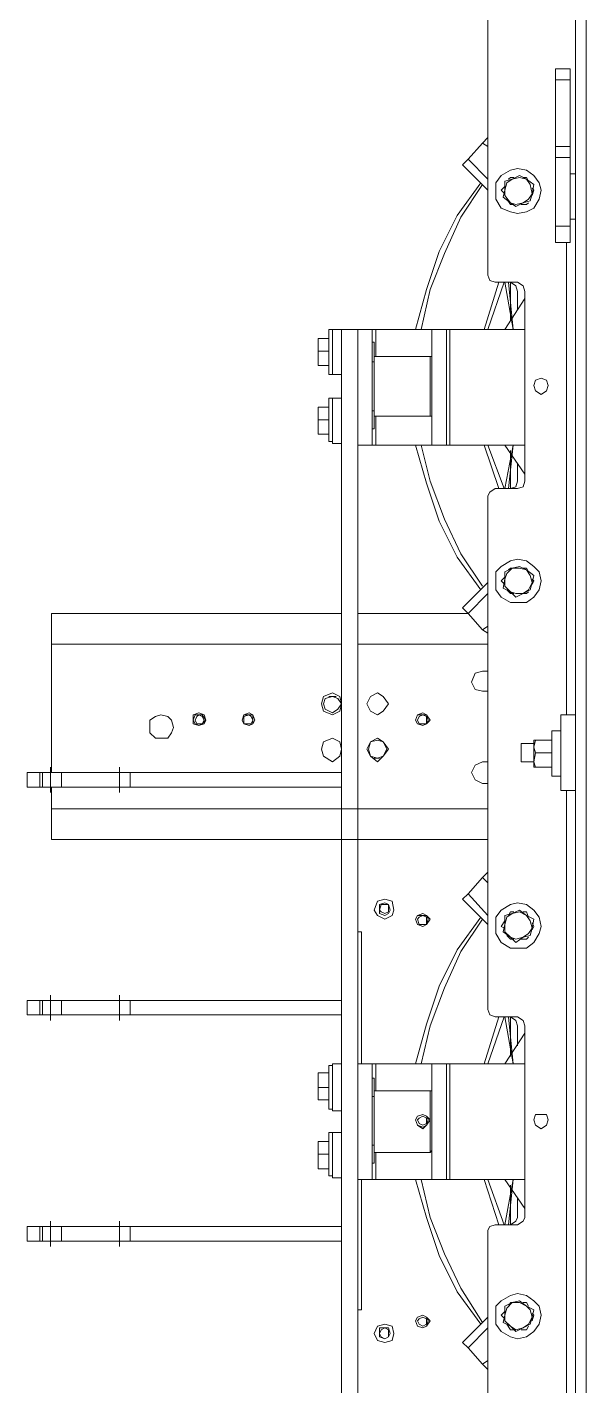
# Model space of a CAD drawing. Header units: millimetres. Extents: x 1341 to 37388, y -13954 to 1849.
# Drawn here: x 10294 to 10622, y -12901 to -12099 of the extents above; entities that cross this region are included whole.
import ezdxf

# ---------------------------------------------------------------- set-up
doc = ezdxf.new("R2010")
doc.units = ezdxf.units.MM
doc.layers.add('P', color=250, linetype='Continuous', lineweight=9)

# ---------------------------------------------------------------- blocks, each defined once
blk = doc.blocks.new('TRANFORMADOR_IP00_TRAEL_VISTA_SUP')
at = {"layer": 'P', "color": 3, "linetype": 'Continuous', "lineweight": 5}
for p, q in [((110.58, 164.61), (110.58, -224.47)), ((160.19, 114.37), (156.98, 117.58)), ((168.74, 104.75), (156.98, 93)), ((130.89, 86.58), (131.96, 90.86)), ((131.96, 90.86), (136.23, 93)), ((136.23, 93), (140.51, 95.13)), ((140.51, 95.13), (143.72, 91.93)), ((429.45, 41.69), (243.57, 41.69)), ((368.52, 41.69), (368.52, 33.14)), ((368.52, 41.69), (368.52, 33.14)), ((374.93, 44.89), (374.93, 29.93)), ((374.93, 44.89), (374.93, 29.93)), ((409.14, 41.69), (409.14, 33.14)), ((409.14, 41.69), (409.14, 33.14)), ((415.55, 44.89), (415.55, 29.93)), ((415.55, 44.89), (415.55, 29.93)), ((420.28, 41.69), (420.28, 33.14)), ((420.28, 41.69), (420.28, 33.14)), ((421.96, 41.69), (421.96, 33.14)), ((421.96, 41.69), (421.96, 33.14)), ((429.45, 33.14), (429.45, 41.69)), ((243.57, 33.14), (429.45, 33.14)), ((135.16, -85.51), (135.16, 27.79)), ((139.44, 16.03), (139.44, 27.79)), ((142.02, 5.34), (146.92, 32.07)), ((142.02, 5.34), (144.78, 32.07)), ((143.72, 32.07), (143.72, 8.55)), ((156.98, 5.34), (147.36, 32.07)), ((159.12, 5.34), (150.57, 32.07)), ((135.16, 22.45), (146.92, 5.34)), ((135.16, 5.34), (179.43, 5.34)), ((190.12, 5.34), (223.26, 5.34)), ((223.26, 5.34), (225.39, 5.34)), ((223.26, 5.34), (223.26, -10.69)), ((243.57, 4.28), (248.91, 4.28)), ((248.91, 3.21), (251.05, 3.21)), ((251.05, 3.21), (251.05, -22.45)), ((224.33, -14.96), (224.33, -4.28)), ((224.33, -4.28), (225.39, -4.28)), ((224.33, -5.34), (224.33, -4.28)), ((224.33, -13.9), (224.33, -5.34)), ((191.19, -10.69), (191.19, -47.03)), ((224.33, -43.83), (224.33, -13.9)), ((224.33, -14.96), (224.33, -13.9)), ((225.39, -14.96), (224.33, -14.96)), ((248.91, -22.45), (243.57, -22.45)), ((251.05, -22.45), (248.91, -22.45)), ((243.57, -35.27), (248.91, -35.27)), ((248.91, -35.27), (248.91, -63.07)), ((248.91, -36.34), (251.05, -36.34)), ((251.05, -36.34), (251.05, -62)), ((224.33, -47.03), (191.19, -47.03)), ((223.26, -47.03), (223.26, -63.07)), ((224.33, -54.51), (224.33, -43.83)), ((224.33, -43.83), (225.39, -43.83)), ((224.33, -44.89), (224.33, -43.83)), ((224.33, -53.45), (224.33, -44.89)), ((224.33, -54.51), (224.33, -53.45)), ((225.39, -54.51), (224.33, -54.51)), ((257.46, -53.45), (257.46, -49.17)), ((146.92, -63.07), (135.16, -81.24)), ((181.57, -63.07), (135.16, -63.07)), ((144.78, -90.86), (142.02, -63.07)), ((146.92, -90.86), (142.02, -63.07)), ((147.36, -90.86), (156.98, -63.07)), ((150.57, -90.86), (159.12, -63.07)), ((225.39, -63.07), (190.12, -63.07)), ((248.91, -63.07), (243.57, -63.07)), ((251.05, -62), (248.91, -62)), ((143.72, -67.34), (143.72, -90.86)), ((139.44, -85.51), (139.44, -73.75)), ((429.45, -91.93), (243.57, -91.93)), ((368.52, -91.93), (368.52, -100.48)), ((368.52, -91.93), (368.52, -100.48)), ((374.93, -88.72), (374.93, -103.68)), ((374.93, -88.72), (374.93, -103.68)), ((409.14, -91.93), (409.14, -100.48)), ((409.14, -91.93), (409.14, -100.48)), ((415.55, -88.72), (415.55, -103.68)), ((415.55, -88.72), (415.55, -103.68)), ((420.28, -91.93), (420.28, -100.48)), ((420.28, -91.93), (420.28, -100.48)), ((421.96, -91.93), (421.96, -100.48)), ((421.96, -91.93), (421.96, -100.48)), ((429.45, -100.48), (429.45, -91.93)), ((243.57, -100.48), (429.45, -100.48)), ((136.23, -137.89), (140.51, -134.68)), ((140.51, -134.68), (143.72, -137.89)), ((130.89, -143.23), (131.96, -138.96)), ((131.96, -138.96), (136.23, -137.89)), ((160.19, -173.16), (156.98, -169.96)), ((156.98, -176.37), (160.19, -173.16)), ((156.98, -195.61), (233.95, -195.61)), ((233.95, -195.61), (415.04, -195.61)), ((415.04, -213.78), (415.04, -195.61)), ((156.98, -213.78), (233.95, -213.78)), ((233.95, -213.78), (415.04, -213.78)), ((415.04, -226.61), (415.04, -213.78)), ((105.23, -224.47), (113.79, -224.47)), ((113.79, -224.47), (113.79, -269.37)), ((374.93, -223.4), (374.93, -238.37)), ((374.93, -223.4), (374.93, -238.37)), ((415.55, -223.4), (415.55, -238.37)), ((415.55, -223.4), (415.55, -238.37)), ((156.98, -228.75), (160.19, -228.75)), ((429.45, -226.61), (243.57, -226.61)), ((368.52, -226.61), (368.52, -235.16)), ((368.52, -226.61), (368.52, -235.16)), ((409.14, -226.61), (409.14, -235.16)), ((409.14, -226.61), (409.14, -235.16)), ((420.28, -226.61), (420.28, -235.16)), ((420.28, -226.61), (420.28, -235.16)), ((421.96, -226.61), (421.96, -235.16)), ((421.96, -226.61), (421.96, -235.16)), ((429.45, -235.16), (429.45, -226.61)), ((113.79, -233.02), (119.13, -233.02)), ((119.13, -259.75), (119.13, -233.02)), ((243.57, -235.16), (429.45, -235.16)), ((415.04, -311.05), (415.04, -235.16)), ((119.13, -246.92), (128.75, -246.92)), ((129.82, -241.57), (137.3, -241.57)), ((137.3, -241.57), (137.3, -252.26)), ((160.19, -241.57), (156.98, -241.57)), ((224.33, -243.71), (221.12, -243.71)), ((137.3, -252.26), (129.82, -252.26)), ((119.13, -259.75), (113.79, -259.75)), ((113.79, -269.37), (105.23, -269.37)), ((110.58, -269.37), (110.58, -548.35)), ((251.05, -280.05), (246.77, -280.05)), ((156.98, -283.26), (160.19, -283.26)), ((160.19, -295.02), (156.98, -295.02)), ((156.98, -311.05), (233.95, -311.05)), ((243.57, -311.05), (415.04, -311.05)), ((160.19, -319.6), (156.98, -317.47)), ((168.74, -329.22), (156.98, -340.98)), ((168.74, -329.22), (233.95, -329.22)), ((130.89, -347.4), (131.96, -343.12)), ((131.96, -343.12), (136.23, -340.98)), ((136.23, -340.98), (140.51, -338.84)), ((140.51, -338.84), (143.72, -342.05)), ((135.16, -519.49), (135.16, -407.26)), ((139.44, -417.94), (139.44, -407.26)), ((142.02, -428.63), (144.78, -402.98)), ((142.02, -428.63), (146.92, -402.98)), ((143.72, -402.98), (143.72, -425.43)), ((156.98, -428.63), (147.36, -402.98)), ((159.12, -428.63), (150.57, -402.98)), ((135.16, -411.53), (146.92, -428.63)), ((135.16, -428.63), (179.43, -428.63)), ((179.43, -428.63), (181.57, -428.63)), ((225.39, -428.63), (190.12, -428.63)), ((223.26, -428.63), (223.26, -445.74)), ((243.57, -429.7), (248.91, -429.7)), ((248.91, -429.7), (248.91, -456.42)), ((248.91, -430.77), (251.05, -430.77)), ((251.05, -430.77), (251.05, -456.42)), ((224.33, -448.94), (224.33, -438.25)), ((224.33, -438.25), (225.39, -438.25)), ((224.33, -439.32), (224.33, -438.25)), ((224.33, -447.87), (224.33, -439.32)), ((191.19, -445.74), (191.19, -481.01)), ((224.33, -448.94), (224.33, -447.87)), ((224.33, -477.8), (224.33, -447.87)), ((225.39, -448.94), (224.33, -448.94)), ((257.46, -447.87), (257.46, -443.6)), ((248.91, -456.42), (243.57, -456.42)), ((251.05, -456.42), (248.91, -456.42)), ((243.57, -470.32), (248.91, -470.32)), ((248.91, -470.32), (251.05, -470.32)), ((248.91, -470.32), (248.91, -497.04)), ((251.05, -470.32), (251.05, -497.04)), ((224.33, -481.01), (191.19, -481.01)), ((223.26, -481.01), (223.26, -497.04)), ((224.33, -489.56), (224.33, -477.8)), ((224.33, -477.8), (225.39, -477.8)), ((224.33, -478.87), (224.33, -477.8)), ((224.33, -488.49), (224.33, -478.87)), ((224.33, -489.56), (224.33, -488.49)), ((225.39, -489.56), (224.33, -489.56)), ((135.16, -497.04), (179.43, -497.04)), ((146.92, -497.04), (135.16, -515.22)), ((146.92, -524.84), (142.02, -497.04)), ((144.78, -524.84), (142.02, -497.04)), ((147.36, -524.84), (156.98, -497.04)), ((150.57, -524.84), (159.12, -497.04)), ((190.12, -497.04), (223.26, -497.04)), ((248.91, -497.04), (243.57, -497.04)), ((251.05, -497.04), (248.91, -497.04)), ((143.72, -502.39), (143.72, -524.84)), ((139.44, -519.49), (139.44, -508.8)), ((108.44, -557.97), (108.44, -598.59)), ((116.99, -557.97), (116.99, -598.59)), ((105.23, -562.25), (108.44, -562.25)), ((116.99, -566.52), (116.99, -567.59)), ((116.99, -567.59), (116.99, -566.52)), ((136.23, -571.87), (140.51, -569.73)), ((140.51, -569.73), (143.72, -571.87)), ((130.89, -577.21), (131.96, -572.94)), ((131.96, -572.94), (136.23, -571.87)), ((116.99, -582.56), (116.99, -581.49)), ((171.95, -594.31), (156.98, -579.35)), ((168.74, -597.52), (156.98, -585.76)), ((108.44, -588.97), (105.23, -588.97)), ((116.99, -598.59), (108.44, -598.59)), ((116.99, -605), (116.99, -598.59)), ((160.19, -607.14), (168.74, -597.52)), ((168.74, -597.52), (171.95, -594.31)), ((116.99, -605), (116.99, -644.55)), ((160.19, -607.14), (156.98, -605)), ((156.98, -610.35), (160.19, -607.14)), ((116.99, -650.97), (116.99, -644.55))]:
    blk.add_line(p, q, dxfattribs=at)
for points in [[(105.23, 633.66), (98.82, 633.66), (98.82, -807.79), (105.23, -807.79), (105.23, 633.66)], [(243.57, 439.32), (233.95, 439.32), (233.95, -497.04), (243.57, -497.04), (243.57, 439.32)], [(139.44, 32.07), (152.71, 32.07), (155.92, 33.14), (156.98, 35.27), (156.98, 338.84), (155.92, 343.12), (152.71, 343.12), (139.44, 343.12)], [(156.98, 112.24), (160.19, 114.37), (168.74, 104.75)], [(156.98, 86.58), (171.95, 101.55), (168.74, 104.75)], [(139.44, 99.41), (134.1, 98.34), (129.82, 95.13), (126.61, 90.86), (125.54, 85.51), (126.61, 80.17), (129.82, 76.96), (134.1, 73.75), (139.44, 72.69), (143.72, 73.75), (149.06, 76.96), (152.27, 80.17), (152.27, 85.51), (152.27, 90.86), (149.06, 95.13), (143.72, 98.34), (139.44, 99.41)], [(217.91, 101.55), (213.64, 100.48), (212.57, 96.2), (213.64, 91.93), (217.91, 90.86), (222.19, 91.93), (224.33, 96.2), (222.19, 100.48), (217.91, 101.55)], [(217.91, 99.41), (215.77, 98.34), (214.71, 96.2), (215.77, 93), (217.91, 93), (221.12, 93), (221.12, 96.2), (221.12, 98.34), (217.91, 99.41)], [(217.91, 99.41), (215.77, 98.34), (215.77, 96.2), (215.77, 94.06), (217.91, 93), (220.05, 94.06), (221.12, 96.2), (220.05, 98.34), (217.91, 99.41)], [(143.72, 91.93), (147.99, 89.79), (146.92, 85.51), (146.92, 80.17), (142.65, 78.03), (138.37, 76.96), (134.1, 80.17), (129.82, 82.31), (130.89, 86.58)], [(130.89, 88.72), (129.82, 85.51), (130.89, 84.44)], [(136.23, 93), (133.03, 90.86), (130.89, 86.58)], [(133.03, 91.93), (134.1, 94.06), (137.3, 94.06)], [(143.72, 91.93), (140.51, 94.06), (136.23, 93)], [(145.85, 90.86), (143.72, 94.06), (141.58, 94.06)], [(146.92, 85.51), (146.92, 88.72), (143.72, 91.93)], [(196.53, 5.34), (191.19, 27.79), (182.64, 49.17), (173.02, 69.48), (160.19, 89.79)], [(199.74, 5.34), (193.33, 27.79), (185.84, 50.24), (175.16, 71.62), (161.26, 90.86)], [(195.47, 93), (193.33, 91.93), (191.19, 88.72), (193.33, 86.58), (195.47, 85.51), (198.67, 86.58), (199.74, 88.72), (198.67, 91.93), (195.47, 93)], [(195.47, 93), (193.33, 91.93), (191.19, 88.72), (193.33, 86.58), (195.47, 85.51), (198.67, 86.58), (199.74, 88.72), (198.67, 91.93), (195.47, 93)], [(195.47, 93), (193.33, 91.93), (192.26, 88.72), (193.33, 86.58), (195.47, 85.51), (198.67, 86.58), (199.74, 88.72), (198.67, 91.93), (195.47, 93)], [(195.47, 91.93), (193.33, 90.86), (193.33, 88.72), (193.33, 87.65), (195.47, 86.58), (197.6, 87.65), (198.67, 88.72), (197.6, 90.86), (195.47, 91.93)], [(130.89, 86.58), (131.96, 82.31), (134.1, 80.17), (138.37, 78.03), (142.65, 78.03), (145.85, 81.24), (146.92, 85.51)], [(146.92, 83.38), (149.06, 85.51), (146.92, 87.65)], [(233.95, 82.31), (231.81, 82.31), (231.81, 5.34)], [(133.03, 80.17), (134.1, 78.03), (136.23, 78.03)], [(144.78, 80.17), (143.72, 78.03), (141.58, 78.03)], [(139.44, 32.07), (136.23, 29.93), (135.16, 27.79)], [(143.72, 32.07), (140.51, 29.93), (139.44, 27.79)], [(179.43, -63.07), (179.43, 5.34), (181.57, 5.34)], [(190.12, 5.34), (181.57, 5.34), (181.57, -63.07), (190.12, -63.07), (190.12, 5.34)], [(233.95, 5.34), (225.39, 5.34), (225.39, -63.07), (233.95, -63.07), (233.95, 5.34)], [(248.91, 3.21), (248.91, 4.28), (248.91, -22.45)], [(257.46, -5.34), (257.46, -1.07), (251.05, -1.07)], [(257.46, -1.07), (257.46, -1.07), (257.46, -5.34)], [(257.46, -9.62), (257.46, -5.34), (257.46, -13.9)], [(224.33, -10.69), (191.19, -10.69), (190.12, -11.76), (190.12, -12.83)], [(257.46, -13.9), (257.46, -9.62), (251.05, -9.62)], [(251.05, -17.1), (257.46, -17.1), (257.46, -13.9)], [(257.46, -17.1), (257.46, -17.1), (257.46, -13.9)], [(125.54, -24.58), (122.34, -26.72), (121.27, -29.93), (122.34, -33.14), (125.54, -33.14), (128.75, -33.14), (129.82, -29.93), (128.75, -26.72), (125.54, -24.58)], [(195.47, -24.58), (193.33, -26.72), (191.19, -29.93), (193.33, -32.07), (195.47, -33.14), (198.67, -32.07), (199.74, -29.93), (198.67, -26.72), (195.47, -24.58)], [(195.47, -24.58), (193.33, -26.72), (191.19, -29.93), (193.33, -32.07), (195.47, -33.14), (198.67, -32.07), (199.74, -29.93), (198.67, -26.72), (195.47, -24.58)], [(195.47, -25.65), (193.33, -26.72), (192.26, -29.93), (193.33, -32.07), (195.47, -33.14), (198.67, -32.07), (199.74, -29.93), (198.67, -26.72), (195.47, -25.65)], [(195.47, -26.72), (193.33, -27.79), (193.33, -29.93), (193.33, -31), (195.47, -32.07), (197.6, -31), (198.67, -29.93), (197.6, -27.79), (195.47, -26.72)], [(190.12, -45.96), (190.12, -47.03), (191.19, -47.03)], [(257.46, -44.89), (257.46, -41.69), (251.05, -41.69)], [(251.05, -57.72), (257.46, -57.72), (257.46, -53.45), (257.46, -44.89)], [(251.05, -49.17), (257.46, -49.17), (257.46, -44.89)], [(257.46, -41.69), (257.46, -41.69), (257.46, -44.89)], [(257.46, -57.72), (257.46, -57.72), (257.46, -53.45)], [(160.19, -148.58), (173.02, -129.34), (182.64, -107.96), (191.19, -85.51), (196.53, -63.07)], [(161.26, -149.65), (175.16, -130.41), (185.84, -109.03), (193.33, -86.58), (199.74, -63.07)], [(231.81, -63.07), (231.81, -141.1), (233.95, -141.1)], [(135.16, -85.51), (136.23, -88.72), (139.44, -90.86)], [(139.44, -85.51), (140.51, -88.72), (143.72, -90.86)], [(139.44, -402.98), (152.71, -402.98), (155.92, -400.84), (156.98, -398.7), (156.98, -95.13), (155.92, -91.93), (152.71, -90.86), (139.44, -90.86)], [(139.44, -131.48), (134.1, -131.48), (129.82, -134.68), (126.61, -140.03), (125.54, -144.3), (126.61, -149.65), (129.82, -153.92), (134.1, -157.13), (139.44, -158.2), (143.72, -157.13), (149.06, -153.92), (152.27, -149.65), (152.27, -144.3), (152.27, -140.03), (149.06, -134.68), (143.72, -131.48), (139.44, -131.48)], [(143.72, -137.89), (147.99, -141.1), (146.92, -145.37), (146.92, -150.72), (142.65, -151.79), (138.37, -153.92), (134.1, -150.72), (129.82, -148.58), (130.89, -143.23)], [(130.89, -142.17), (129.82, -144.3), (130.89, -146.44)], [(136.23, -137.89), (133.03, -140.03), (130.89, -143.23)], [(130.89, -143.23), (131.96, -147.51), (134.1, -150.72), (138.37, -152.85), (142.65, -151.79), (145.85, -149.65), (146.92, -145.37)], [(133.03, -137.89), (134.1, -136.82), (137.3, -136.82)], [(143.72, -137.89), (140.51, -136.82), (136.23, -137.89)], [(145.85, -138.96), (143.72, -136.82), (141.58, -136.82)], [(146.92, -145.37), (146.92, -141.1), (143.72, -137.89)], [(146.92, -147.51), (149.06, -144.3), (146.92, -143.23)], [(195.47, -144.3), (193.33, -145.37), (191.19, -148.58), (193.33, -150.72), (195.47, -151.79), (198.67, -150.72), (199.74, -148.58), (198.67, -145.37), (195.47, -144.3), (193.33, -145.37), (192.26, -148.58), (193.33, -150.72), (195.47, -150.72), (198.67, -150.72), (199.74, -148.58), (198.67, -145.37), (195.47, -144.3)], [(195.47, -144.3), (193.33, -145.37), (191.19, -148.58), (193.33, -150.72), (195.47, -151.79), (198.67, -150.72), (199.74, -148.58), (198.67, -145.37), (195.47, -144.3)], [(133.03, -149.65), (134.1, -152.85), (136.23, -152.85)], [(144.78, -150.72), (143.72, -152.85), (141.58, -152.85)], [(156.98, -145.37), (171.95, -160.34), (168.74, -163.54)], [(156.98, -150.72), (168.74, -163.54), (160.19, -173.16)], [(195.47, -145.37), (193.33, -145.37), (193.33, -148.58), (193.33, -149.65), (195.47, -150.72), (197.6, -149.65), (198.67, -148.58), (197.6, -145.37), (195.47, -145.37)], [(217.91, -148.58), (213.64, -150.72), (212.57, -153.92), (213.64, -159.27), (217.91, -160.34), (222.19, -159.27), (224.33, -153.92), (222.19, -150.72), (217.91, -148.58)], [(217.91, -150.72), (215.77, -151.79), (214.71, -153.92), (215.77, -157.13), (217.91, -158.2), (221.12, -157.13), (221.12, -153.92), (221.12, -151.79), (217.91, -150.72)], [(217.91, -151.79), (215.77, -152.85), (215.77, -153.92), (215.77, -157.13), (217.91, -157.13), (220.05, -157.13), (221.12, -153.92), (220.05, -152.85), (217.91, -151.79)], [(160.19, -241.57), (164.47, -239.44), (166.6, -235.16), (164.47, -230.88), (160.19, -228.75)], [(129.82, -241.57), (128.75, -238.37), (119.13, -238.37)], [(119.13, -238.37), (119.13, -241.57), (119.13, -246.92)], [(128.75, -238.37), (129.82, -238.37), (129.82, -241.57)], [(119.13, -246.92), (119.13, -250.13), (119.13, -254.4), (128.75, -254.4), (129.82, -250.13)], [(129.82, -241.57), (128.75, -246.92), (129.82, -250.13), (129.82, -241.57)], [(222.19, -241.57), (218.98, -244.78), (215.77, -249.06), (218.98, -253.33), (222.19, -255.47), (226.46, -253.33), (228.6, -249.06), (226.46, -244.78), (222.19, -241.57)], [(222.19, -243.71), (218.98, -244.78), (216.84, -249.06), (218.98, -253.33), (222.19, -254.4), (226.46, -253.33), (227.53, -249.06), (226.46, -244.78), (222.19, -243.71)], [(248.91, -241.57), (244.64, -244.78), (243.57, -249.06), (244.64, -253.33), (248.91, -255.47), (254.26, -253.33), (255.32, -249.06), (254.26, -244.78), (248.91, -241.57)], [(128.75, -254.4), (129.82, -254.4), (129.82, -250.13)], [(350.44, -255.47), (346.17, -255.47), (344.03, -258.68), (342.96, -261.88), (344.03, -266.16), (346.17, -268.3), (350.44, -269.37), (353.65, -268.3), (356.86, -266.16), (356.86, -261.88), (356.86, -258.68), (353.65, -255.47), (350.44, -255.47)], [(195.47, -262.95), (193.33, -264.02), (191.19, -266.16), (193.33, -269.37), (195.47, -270.43), (198.67, -269.37), (199.74, -266.16), (198.67, -264.02), (195.47, -262.95), (193.33, -264.02), (192.26, -266.16), (193.33, -269.37), (195.47, -269.37), (198.67, -269.37), (199.74, -266.16), (198.67, -264.02), (195.47, -262.95)], [(195.47, -262.95), (193.33, -264.02), (191.19, -266.16), (193.33, -269.37), (195.47, -270.43), (198.67, -269.37), (199.74, -266.16), (198.67, -264.02), (195.47, -262.95)], [(195.47, -264.02), (193.33, -264.02), (193.33, -266.16), (193.33, -268.3), (195.47, -269.37), (197.6, -268.3), (198.67, -266.16), (197.6, -264.02), (195.47, -264.02)], [(298.08, -262.95), (295.94, -264.02), (294.87, -266.16), (295.94, -269.37), (298.08, -270.43), (301.29, -269.37), (302.36, -266.16), (301.29, -264.02), (298.08, -262.95)], [(298.08, -262.95), (295.94, -264.02), (295.94, -266.16), (295.94, -269.37), (298.08, -269.37), (301.29, -269.37), (302.36, -266.16), (301.29, -264.02), (298.08, -262.95), (295.94, -264.02), (294.87, -266.16), (295.94, -269.37), (298.08, -270.43), (301.29, -269.37), (302.36, -266.16), (301.29, -264.02), (298.08, -262.95)], [(298.08, -264.02), (297.01, -264.02), (295.94, -266.16), (297.01, -268.3), (298.08, -269.37), (301.29, -268.3), (301.29, -266.16), (301.29, -264.02), (298.08, -264.02)], [(328, -262.95), (324.79, -264.02), (323.72, -266.16), (324.79, -269.37), (328, -270.43), (331.2, -269.37), (331.2, -266.16), (331.2, -264.02), (328, -262.95)], [(328, -262.95), (325.86, -264.02), (323.72, -266.16), (325.86, -269.37), (328, -269.37), (330.13, -269.37), (331.2, -266.16), (330.13, -264.02), (328, -262.95), (324.79, -264.02), (323.72, -266.16), (324.79, -269.37), (328, -270.43), (331.2, -269.37), (331.2, -266.16), (331.2, -264.02), (328, -262.95)], [(328, -264.02), (325.86, -264.02), (324.79, -266.16), (325.86, -268.3), (328, -269.37), (329.07, -268.3), (330.13, -266.16), (329.07, -264.02), (328, -264.02)], [(222.19, -269.37), (218.98, -271.5), (215.77, -275.78), (218.98, -280.05), (222.19, -282.19), (226.46, -280.05), (228.6, -275.78), (226.46, -271.5), (222.19, -269.37)], [(248.91, -269.37), (244.64, -271.5), (243.57, -275.78), (244.64, -280.05), (248.91, -282.19), (254.26, -280.05), (255.32, -275.78), (254.26, -271.5), (248.91, -269.37)], [(248.91, -270.43), (245.7, -272.57), (243.57, -275.78), (245.7, -278.99), (248.91, -280.05), (253.19, -278.99), (254.26, -275.78), (253.19, -272.57), (248.91, -270.43)], [(160.19, -295.02), (164.47, -293.95), (166.6, -288.61), (164.47, -284.33), (160.19, -283.26)], [(243.57, -329.22), (415.04, -329.22), (415.04, -311.05)], [(156.98, -321.74), (160.19, -319.6), (168.74, -329.22)], [(139.44, -335.64), (134.1, -335.64), (129.82, -338.84), (126.61, -343.12), (125.54, -348.46), (126.61, -353.81), (129.82, -357.02), (134.1, -360.22), (139.44, -361.29), (143.72, -360.22), (149.06, -357.02), (152.27, -353.81), (152.27, -348.46), (152.27, -343.12), (149.06, -338.84), (143.72, -335.64), (139.44, -335.64)], [(156.98, -347.4), (171.95, -332.43), (168.74, -329.22)], [(143.72, -342.05), (147.99, -344.19), (146.92, -349.53), (146.92, -353.81), (142.65, -355.95), (138.37, -357.02), (134.1, -354.88), (129.82, -351.67), (130.89, -347.4)], [(136.23, -340.98), (133.03, -343.12), (130.89, -347.4)], [(133.03, -342.05), (134.1, -340.98), (137.3, -340.98)], [(143.72, -342.05), (140.51, -340.98), (136.23, -340.98)], [(145.85, -343.12), (143.72, -340.98), (141.58, -340.98)], [(146.92, -349.53), (146.92, -345.26), (143.72, -342.05)], [(199.74, -428.63), (193.33, -406.19), (185.84, -383.74), (175.16, -362.36), (161.26, -343.12)], [(130.89, -346.33), (129.82, -348.46), (130.89, -349.53)], [(130.89, -347.4), (131.96, -351.67), (134.1, -354.88), (138.37, -355.95), (142.65, -355.95), (145.85, -352.74), (146.92, -349.53)], [(146.92, -350.6), (149.06, -348.46), (146.92, -346.33)], [(196.53, -428.63), (191.19, -407.26), (182.64, -384.81), (173.02, -364.5), (160.19, -345.26)], [(133.03, -353.81), (134.1, -355.95), (136.23, -355.95)], [(144.78, -354.88), (143.72, -355.95), (141.58, -355.95)], [(139.44, -402.98), (136.23, -404.05), (135.16, -407.26)], [(143.72, -402.98), (140.51, -404.05), (139.44, -407.26)], [(179.43, -428.63), (179.43, -497.04), (181.57, -497.04)], [(190.12, -428.63), (181.57, -428.63), (181.57, -497.04), (190.12, -497.04), (190.12, -428.63)], [(233.95, -428.63), (233.95, -497.04), (223.26, -497.04)], [(233.95, -428.63), (225.39, -428.63), (225.39, -497.04)], [(257.46, -439.32), (257.46, -435.05), (251.05, -435.05)], [(251.05, -451.08), (257.46, -451.08), (257.46, -447.87), (257.46, -439.32)], [(251.05, -443.6), (257.46, -443.6), (257.46, -439.32)], [(257.46, -435.05), (257.46, -435.05), (257.46, -439.32)], [(224.33, -445.74), (190.12, -445.74), (190.12, -446.8)], [(257.46, -451.08), (257.46, -451.08), (257.46, -447.87)], [(125.54, -458.56), (122.34, -460.7), (121.27, -463.91), (122.34, -467.11), (125.54, -468.18), (128.75, -467.11), (129.82, -463.91), (128.75, -460.7), (125.54, -458.56)], [(190.12, -479.94), (190.12, -481.01), (191.19, -481.01)], [(257.46, -478.87), (257.46, -475.67), (251.05, -475.67)], [(257.46, -475.67), (257.46, -475.67), (257.46, -478.87)], [(257.46, -484.22), (257.46, -478.87), (257.46, -487.42)], [(257.46, -487.42), (257.46, -484.22), (251.05, -484.22)], [(251.05, -491.7), (257.46, -491.7), (257.46, -487.42)], [(257.46, -491.7), (257.46, -491.7), (257.46, -487.42)], [(160.19, -582.56), (173.02, -563.32), (182.64, -541.94), (191.19, -520.56), (196.53, -497.04)], [(161.26, -583.63), (175.16, -564.38), (185.84, -543.01), (193.33, -520.56), (199.74, -497.04)], [(135.16, -519.49), (136.23, -522.7), (139.44, -524.84)], [(139.44, -519.49), (140.51, -522.7), (143.72, -524.84)], [(156.98, -529.11), (155.92, -525.9), (152.71, -524.84), (139.44, -524.84)], [(152.71, -812.06), (155.92, -809.93), (156.98, -806.72), (156.98, -529.11)], [(116.99, -548.35), (108.44, -548.35), (108.44, -557.97), (116.99, -557.97), (116.99, -548.35)], [(116.99, -568.66), (116.99, -567.59), (116.99, -572.94)], [(116.99, -569.73), (116.99, -572.94), (116.99, -576.14)], [(139.44, -565.45), (134.1, -566.52), (129.82, -568.66), (126.61, -574.01), (125.54, -579.35), (126.61, -583.63), (129.82, -587.9), (134.1, -591.11), (139.44, -592.18), (143.72, -591.11), (149.06, -587.9), (152.27, -583.63), (152.27, -579.35), (152.27, -574.01), (149.06, -568.66), (143.72, -566.52), (139.44, -565.45)], [(116.99, -579.35), (116.99, -581.49), (116.99, -572.94)], [(143.72, -571.87), (147.99, -575.07), (146.92, -579.35), (146.92, -584.69), (142.65, -585.76), (138.37, -587.9), (134.1, -585.76), (129.82, -582.56), (130.89, -577.21)], [(130.89, -576.14), (129.82, -579.35), (130.89, -580.42)], [(136.23, -571.87), (133.03, -574.01), (130.89, -577.21)], [(130.89, -577.21), (131.96, -582.56), (134.1, -585.76), (138.37, -586.83), (142.65, -585.76), (145.85, -583.63), (146.92, -579.35)], [(133.03, -571.87), (134.1, -570.8), (137.3, -570.8)], [(143.72, -571.87), (140.51, -570.8), (136.23, -571.87)], [(145.85, -574.01), (143.72, -570.8), (141.58, -570.8)], [(146.92, -579.35), (146.92, -576.14), (143.72, -571.87)], [(146.92, -581.49), (149.06, -579.35), (146.92, -577.21)], [(116.99, -583.63), (116.99, -583.63), (116.99, -581.49)], [(133.03, -584.69), (134.1, -586.83), (136.23, -586.83)], [(144.78, -585.76), (143.72, -586.83), (141.58, -586.83)], [(116.99, -605), (108.44, -605), (108.44, -598.59)], [(116.99, -644.55), (108.44, -644.55), (108.44, -605)], [(116.99, -650.97), (108.44, -650.97), (108.44, -644.55)]]:
    blk.add_lwpolyline(points, dxfattribs=at)

msp = doc.modelspace()

# ---------------------------------------------------------------- block references
at = {"rotation": 180}
msp.add_blockref('TRANFORMADOR_IP00_TRAEL_VISTA_SUP', (10723.88, -12774.24), dxfattribs=at)

doc.saveas('drawing.dxf')
